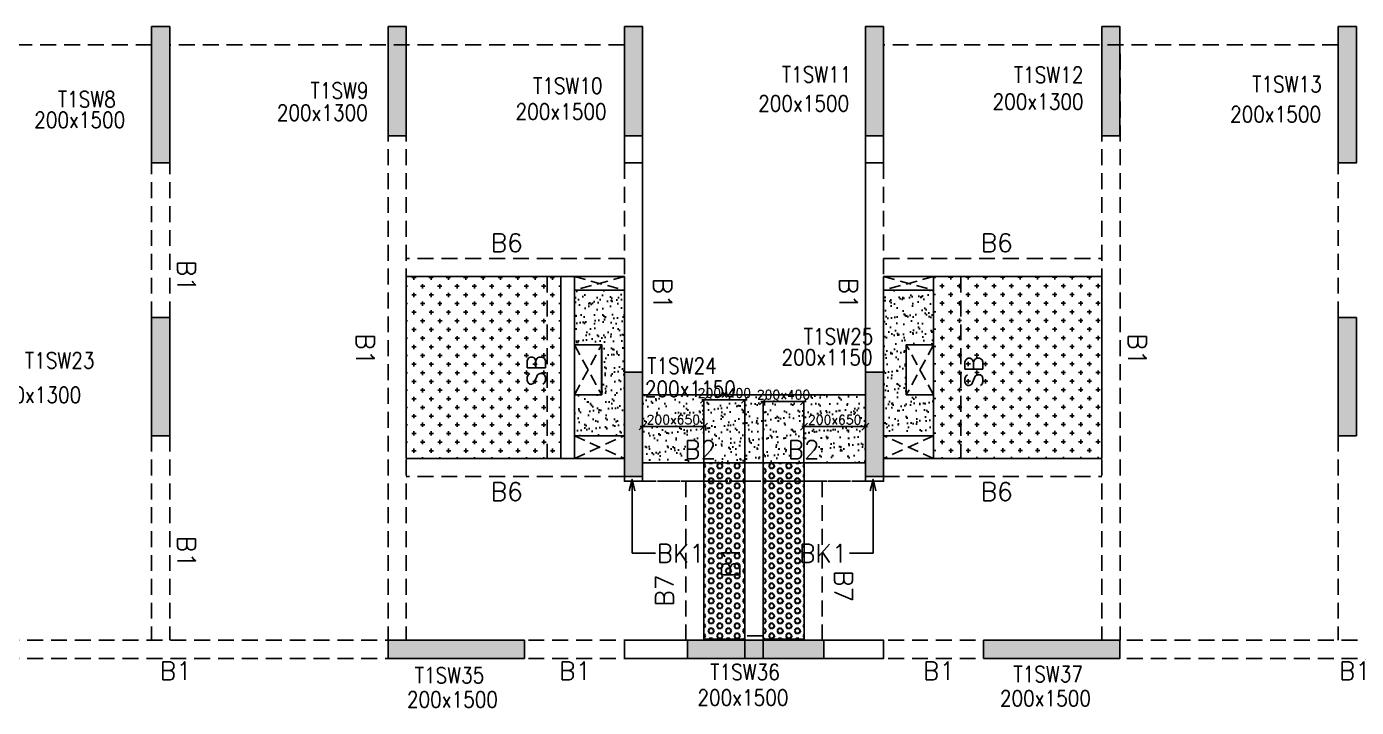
# Model space of a CAD drawing. Header units: millimetres. Extents: x 1078357 to 2594950, y -5122486 to -4636555.
# Drawn here: x 1372551 to 1387176, y -4664298 to -4656810 of the extents above; entities that cross this region are included whole.
import ezdxf

# ---------------------------------------------------------------- set-up
doc = ezdxf.new("R2010")
doc.units = ezdxf.units.MM
doc.header["$PDMODE"] = 35
for name, pattern in [('CONTINOUS', [0]), ('HIDDEN', [0.375, 0.25, -0.125]), ('New Retail block$0$CONTINOUS', [0])]:
    doc.linetypes.add(name, pattern=pattern)
doc.layers.get('0').update_dxf_attribs({"lineweight": 0})
doc.layers.get('Defpoints').update_dxf_attribs({"lineweight": 0})
for name, color, linetype, lineweight in [('A-_ANOTDIMA_D-', 6, 'Continuous', 13), ('COL. NO.', 30, 'Continuous', 25), ('COL. SIZE', 7, 'Continuous', 25), ('DIM', 9, 'Continuous', 25), ('HATCH', 8, 'Continuous', 30)]:
    doc.layers.add(name, color=color, linetype=linetype, lineweight=lineweight)
for name, color, linetype in [('B-200x325', 201, 'HIDDEN'), ('B-200x400', 44, 'HIDDEN'), ('DROP SLAB', 8, 'Continuous'), ('NON STR. RCC WALL', 6, 'Continuous'), ('S-BEAM', 3, 'HIDDEN'), ('S-BEAM NO.', 6, 'Continuous'), ('S-COLUMN', 1, 'Continuous'), ('S-COLUMN_START', 4, 'Continuous'), ('S-CUTOUT', 8, 'HIDDEN'), ('S-SLAB-PROJECTION', 54, 'New Retail block$0$CONTINOUS'), ('SLAB FOLD', 8, 'Continuous')]:
    doc.layers.add(name, color=color, linetype=linetype)
doc.styles.add('Roman', font='romans')
doc.styles.add('ROMANS', font='romans.shx', dxfattribs={"width": 0.85})
doc.dimstyles.new('HARESH', dxfattribs={"dimtxt": 150, "dimasz": 75, "dimexe": 0, "dimexo": 0, "dimgap": 25, "dimtad": 1, "dimdec": 0, "dimdsep": 46, "dimtxsty": 'Roman', "dimblk": 'OBLIQUE', "dimcen": 225, "dimdle": 25, "dimclrd": 2, "dimclre": 2, "dimclrt": 7, "dimadec": 8, "dimazin": 1, "dimtfac": 1, "dimtdec": 0, "dimtmove": 0, "dimatfit": 0, "dimfxl": 1, "dimlwd": -1, "dimlwe": -1, "dimarcsym": 0})
pattern_1 = [(180.03079016, (-1908740.52, 9380896.72), (-95.1987999, -95.3011726), [47.625, -142.875]), (270.03079016, (-1908764.35, 9380920.52), (95.3011726, -95.1987999), [47.625, -142.875])]
pattern_2 = [(180, (1358376.37, -4474804.687), (-7e-15, -54.992613), [31.75, -63.5]), (300, (1358376.37, -4474804.687), (47.625, 27.496307), [31.75, -63.5]), (240, (1358344.62, -4474804.687), (47.625, -27.496307), [31.75, -63.5])]

# ---------------------------------------------------------------- blocks, each defined once
blk = doc.blocks.new('_Oblique')
at = {"color": 0, "linetype": 'ByBlock', "lineweight": -2}
blk.add_line((-0.5, -0.5), (0.5, 0.5), dxfattribs=at)
blk = doc.blocks.new('*D1149')
at = {"layer": 'Defpoints', "color": 0, "ltscale": 700, "transparency": 16777216}
for p in [(1380001, -4660915), (1380001, -4661610, 0), (1380451, -4661610, 0)]:
    blk.add_point(p, dxfattribs=at)
at = {"layer": 'DIM', "color": 2, "ltscale": 700, "transparency": 16777216}
for p, q in [((1380476, -4660915), (1379976, -4660915)), ((1380001, -4661610), (1380001, -4660915)), ((1380451, -4661610), (1380451, -4660915))]:
    blk.add_line(p, q, dxfattribs=at)
at = {"layer": 'DIM', "color": 2, "ltscale": 700, "transparency": 16777216, "xscale": 75, "yscale": 75, "zscale": 75, "rotation": 180}
blk.add_blockref('_Oblique', (1380001, -4660915), dxfattribs=at)
at = {"layer": 'DIM', "color": 2, "ltscale": 700, "transparency": 16777216, "xscale": 75, "yscale": 75, "zscale": 75}
blk.add_blockref('_Oblique', (1380451, -4660915), dxfattribs=at)
at = {"layer": 'DIM', "color": 7, "ltscale": 700, "transparency": 16777216, "insert": (1380226, -4660840), "char_height": 150, "attachment_point": 5, "style": 'Roman'}
blk.add_mtext('{\\H0.666667x;200x400}', dxfattribs=at)
blk = doc.blocks.new('*D1150')
at = {"layer": 'Defpoints', "color": 0, "ltscale": 700, "transparency": 16777216}
for p in [(1379326, -4661208), (1379326, -4661610, 0), (1380001, -4661610, 0)]:
    blk.add_point(p, dxfattribs=at)
at = {"layer": 'DIM', "color": 2, "ltscale": 700, "transparency": 16777216}
for p, q in [((1380026, -4661208), (1379301, -4661208)), ((1379326, -4661610), (1379326, -4661208)), ((1380001, -4661610), (1380001, -4661208))]:
    blk.add_line(p, q, dxfattribs=at)
at = {"layer": 'DIM', "color": 2, "ltscale": 700, "transparency": 16777216, "xscale": 75, "yscale": 75, "zscale": 75, "rotation": 180}
blk.add_blockref('_Oblique', (1379326, -4661208), dxfattribs=at)
at = {"layer": 'DIM', "color": 2, "ltscale": 700, "transparency": 16777216, "xscale": 75, "yscale": 75, "zscale": 75}
blk.add_blockref('_Oblique', (1380001, -4661208), dxfattribs=at)
at = {"layer": 'DIM', "color": 7, "ltscale": 700, "transparency": 16777216, "insert": (1379664, -4661133), "char_height": 150, "attachment_point": 5, "style": 'Roman'}
blk.add_mtext('{\\H0.666667x;200x650}', dxfattribs=at)
blk = doc.blocks.new('*D1151')
at = {"layer": 'Defpoints', "color": 0, "ltscale": 700, "transparency": 16777216}
for p in [(1381101, -4660933), (1380651, -4661610, 0), (1381101, -4661610, 0)]:
    blk.add_point(p, dxfattribs=at)
at = {"layer": 'DIM', "color": 2, "ltscale": 700, "transparency": 16777216}
for p, q in [((1380626, -4660933), (1381126, -4660933)), ((1380651, -4661610), (1380651, -4660933)), ((1381101, -4661610), (1381101, -4660933))]:
    blk.add_line(p, q, dxfattribs=at)
at = {"layer": 'DIM', "color": 2, "ltscale": 700, "transparency": 16777216, "xscale": 75, "yscale": 75, "zscale": 75, "rotation": 180}
blk.add_blockref('_Oblique', (1380651, -4660933), dxfattribs=at)
at = {"layer": 'DIM', "color": 2, "ltscale": 700, "transparency": 16777216, "xscale": 75, "yscale": 75, "zscale": 75}
blk.add_blockref('_Oblique', (1381101, -4660933), dxfattribs=at)
at = {"layer": 'DIM', "color": 7, "ltscale": 700, "transparency": 16777216, "insert": (1380876, -4660858), "char_height": 150, "attachment_point": 5, "style": 'Roman'}
blk.add_mtext('{\\H0.666667x;200x400}', dxfattribs=at)
blk = doc.blocks.new('*D1152')
at = {"layer": 'Defpoints', "color": 0, "ltscale": 700, "transparency": 16777216}
for p in [(1381776, -4661210), (1381101, -4661610, 0), (1381776, -4661610, 0)]:
    blk.add_point(p, dxfattribs=at)
at = {"layer": 'DIM', "color": 2, "ltscale": 700, "transparency": 16777216}
for p, q in [((1381076, -4661210), (1381801, -4661210)), ((1381101, -4661610), (1381101, -4661210)), ((1381776, -4661610), (1381776, -4661210))]:
    blk.add_line(p, q, dxfattribs=at)
at = {"layer": 'DIM', "color": 2, "ltscale": 700, "transparency": 16777216, "xscale": 75, "yscale": 75, "zscale": 75, "rotation": 180}
blk.add_blockref('_Oblique', (1381101, -4661210), dxfattribs=at)
at = {"layer": 'DIM', "color": 2, "ltscale": 700, "transparency": 16777216, "xscale": 75, "yscale": 75, "zscale": 75}
blk.add_blockref('_Oblique', (1381776, -4661210), dxfattribs=at)
at = {"layer": 'DIM', "color": 7, "ltscale": 700, "transparency": 16777216, "insert": (1381439, -4661135), "char_height": 150, "attachment_point": 5, "style": 'Roman'}
blk.add_mtext('{\\H0.666667x;200x650}', dxfattribs=at)
blk = doc.blocks.new('G$CD63B60BD')
at = {"layer": 'COL. NO.', "linetype": 'Continuous', "style": 'ROMANS', "width": 0.85}
for s, p in [('T1SW11', (25182, 15286, -320)), ('T1SW12', (27733, 15282, -320)), ('T1SW9', (19999, 15109, -323)), ('T1SW10', (22445, 15162, -320)), ('T1SW13', (30354, 15179, -320)), ('T1SW8', (17219, 15013, -320)), ('T1SW25', (25422, 12404, -320)), ('T1SW23', (16857, 12140, -320)), ('T1SW24', (23701, 12082, -320)), ('T1SW35', (21144, 8677, -320)), ('T1SW36', (24394, 8713, -320)), ('T1SW37', (27728, 8690, -320))]:
    blk.add_text(s, height=175, dxfattribs=at).set_placement(p)
at = {"layer": 'COL. SIZE', "linetype": 'Continuous', "style": 'ROMANS', "width": 0.85}
for s, p in [('200x1500', (24921, 14967, -320)), ('200x1300', (27499, 14987, -320)), ('200x1500', (16959, 14786, -320)), ('200x1300', (19627, 14865, -323)), ('200x1500', (22253, 14878, -320)), ('200x1500', (30111, 14848, -320)), ('200x1150', (25178, 12174, -320)), ('200x1150', (23675, 11827, -320)), ('200x1300', (16475, 11761, -320)), ('200x1500', (21058, 8411, -320)), ('200x1500', (24253, 8432, -320)), ('200x1500', (27580, 8424, -320))]:
    blk.add_text(s, height=175, dxfattribs=at).set_placement(p)

msp = doc.modelspace()

# ---------------------------------------------------------------- hatches: boundary and pattern name
at = {"layer": 'DROP SLAB'}
h = msp.add_hatch(dxfattribs=at)
h.set_pattern_fill('CROSS', color=8, scale=15, angle=0.03079)
h.set_pattern_definition(pattern_1)
h.paths.add_polyline_path([(1378426.2, -4659560), (1376726.2, -4659560), (1376726.2, -4661559.8), (1378426.2, -4661559.8)])
h = msp.add_hatch(dxfattribs=at)
h.set_pattern_fill('CROSS', color=8, scale=15, angle=179.96921)
h.set_pattern_definition(pattern_1)
h.paths.add_polyline_path([(1382526.2, -4659559.9), (1384376.2, -4659559.9), (1384376.2, -4661559.7), (1382526.2, -4661559.7)])
at = {"layer": 'HATCH'}
h = msp.add_hatch(dxfattribs=at)
h.set_pattern_fill('AR-SAND', color=8, scale=3, angle=0.02985)
h.set_pattern_definition([(37.47015413, (-3652907.39, 18698798.93), (-4.72361136, 146.8264517), [0, -115.824, 0, -129.54, 0, -123.825]), (7.4701541, (-3652907.39, 18698798.93), (134.9689868, 214.9772528), [0, -62.484, 0, -104.394, 0, -40.005]), (327.4701541, (-3653001.11, 18698798.98), (237.2979035, 0.3075449), [0, -38.1, 0, -137.16, 0, -179.07]), (317.4701541, (-3653001.11, 18698798.98), (229.1017424, 66.759465), [0, -19.05, 0, -89.916, 0, -102.87])])
h.paths.add_polyline_path([(1379125.6, -4659709.7), (1378575.6, -4659709.7), (1378575.6, -4660309.7), (1378875.6, -4660309.7), (1378875.6, -4660859.7), (1378575.6, -4660859.6), (1378575.6, -4661309.7), (1379125.6, -4661309.7)])
h = msp.add_hatch(dxfattribs=at)
h.set_pattern_fill('AR-SAND', color=8, scale=3, angle=179.97015)
h.set_pattern_definition([(37.47015413, (-3652906.61, 18698798.86), (-4.72361136, 146.8264517), [0, -115.824, 0, -129.54, 0, -123.825]), (7.4701541, (-3652906.61, 18698798.86), (134.9689868, 214.9772528), [0, -62.484, 0, -104.394, 0, -40.005]), (327.4701541, (-3653000.34, 18698798.9), (237.2979035, 0.3075449), [0, -38.1, 0, -137.16, 0, -179.07]), (317.4701541, (-3653000.34, 18698798.9), (229.1017424, 66.759465), [0, -19.05, 0, -89.916, 0, -102.87])])
h.paths.add_polyline_path([(1381976.3, -4659709.8), (1382526.3, -4659709.8), (1382526.3, -4660309.8), (1382226.4, -4660309.8), (1382226.4, -4660859.8), (1382526.3, -4660859.7), (1382526.3, -4661309.8), (1381976.4, -4661309.8)])
h = msp.add_hatch(dxfattribs=at)
h.set_pattern_fill('AR-SAND', color=8, scale=3, angle=179.97015)
h.set_pattern_definition([(37.4701541, (-2589532.06, 14014779.74), (-4.72361136, 146.8264517), [0, -115.824, 0, -129.54, 0, -123.825]), (7.4701541, (-2589532.06, 14014779.74), (134.9689868, 214.9772528), [0, -62.484, 0, -104.394, 0, -40.005]), (327.4701541, (-2589625.79, 14014779.79), (237.2979035, 0.3075449), [0, -38.1, 0, -137.16, 0, -179.07]), (317.4701541, (-2589625.79, 14014779.8), (229.1017424, 66.759465), [0, -19.05, 0, -89.916, 0, -102.87])])
h.paths.add_polyline_path([(1381776.2, -4660859.6), (1379326.2, -4660859.6), (1379326.2, -4661609.7), (1381776.2, -4661609.7)])
h = msp.add_hatch(dxfattribs=at)
h.set_pattern_fill('AR-SAND', color=8, scale=3, angle=179.97015)
h.set_pattern_definition([(37.4701541, (-2589531.78, 14014779.73), (-4.72361136, 146.8264517), [0, -115.824, 0, -129.54, 0, -123.825]), (7.4701541, (-2589531.78, 14014779.73), (134.9689868, 214.9772528), [0, -62.484, 0, -104.394, 0, -40.005]), (327.4701541, (-2589625.51, 14014779.78), (237.2979035, 0.3075449), [0, -38.1, 0, -137.16, 0, -179.07]), (317.4701541, (-2589625.5, 14014779.78), (229.1017424, 66.759465), [0, -19.05, 0, -89.916, 0, -102.87])])
h.paths.add_polyline_path([(1381776.5, -4661009.7), (1379326.5, -4661009.7), (1379326.5, -4661609.7), (1381776.5, -4661609.7)])
at = {"layer": 'HATCH', "ltscale": 1000}
h = msp.add_hatch(dxfattribs=at)
h.set_pattern_fill('HEX', color=8, scale=10, angle=180)
h.set_pattern_definition(pattern_2)
h.paths.add_polyline_path([(1380451.4, -4663549.1), (1380001.4, -4663549.1), (1380001.4, -4661609.7), (1380451.4, -4661609.7)])
h = msp.add_hatch(dxfattribs=at)
h.set_pattern_fill('HEX', color=8, scale=10, angle=180)
h.set_pattern_definition(pattern_2)
h.paths.add_polyline_path([(1380651.7, -4663549.1), (1381101.7, -4663549.1), (1381101.7, -4661609.7), (1380651.7, -4661609.7)])
at = {"layer": 'S-COLUMN', "lineweight": 25, "extrusion": (1.00316e-06, 1.91639e-11, 1)}
h = msp.add_hatch(color=1, dxfattribs=at)
h.dxf.hatch_style = 1
h.paths.add_polyline_path([(1374126.3, -4656809.7), (1373926.3, -4656809.7), (1373926.3, -4658309.7), (1374126.3, -4658309.7)])
at = {"layer": 'S-COLUMN', "lineweight": 25, "extrusion": (-1.00316e-06, 2.11765e-11, 1)}
h = msp.add_hatch(color=1, dxfattribs=at)
h.dxf.hatch_style = 1
h.paths.add_polyline_path([(1373926.3, -4656809.7), (1374126.3, -4656809.7), (1374126.3, -4658309.7), (1373926.3, -4658309.7)])
at = {"layer": 'S-COLUMN', "lineweight": 25}
h = msp.add_hatch(color=1, dxfattribs=at)
h.dxf.hatch_style = 1
h.paths.add_polyline_path([(1376526.3, -4658009.8), (1376726.3, -4658009.8), (1376726.3, -4656809.7), (1376526.3, -4656809.7)])
at = {"layer": 'S-COLUMN', "lineweight": 25, "extrusion": (-1.00316e-06, 2.11765e-11, 1)}
h = msp.add_hatch(color=1, dxfattribs=at)
h.dxf.hatch_style = 1
h.paths.add_polyline_path([(1379126.3, -4656809.7), (1379326.3, -4656809.7), (1379326.3, -4658009.7), (1379126.3, -4658009.7)])
at = {"layer": 'S-COLUMN', "lineweight": 25, "extrusion": (1.00316e-06, 1.91639e-11, 1)}
h = msp.add_hatch(color=1, dxfattribs=at)
h.dxf.hatch_style = 1
h.paths.add_polyline_path([(1381976.3, -4656809.7), (1381776.3, -4656809.7), (1381776.3, -4658009.7), (1381976.3, -4658009.7)])
at = {"layer": 'S-COLUMN', "lineweight": 25}
h = msp.add_hatch(color=1, dxfattribs=at)
h.dxf.hatch_style = 1
h.paths.add_polyline_path([(1384376.3, -4658009.8), (1384576.3, -4658009.8), (1384576.3, -4656809.7), (1384376.3, -4656809.7)])
at = {"layer": 'S-COLUMN', "lineweight": 25, "extrusion": (1.00316e-06, 1.91639e-11, 1)}
h = msp.add_hatch(color=1, dxfattribs=at)
h.dxf.hatch_style = 1
h.paths.add_polyline_path([(1387176.3, -4656809.7), (1386976.3, -4656809.7), (1386976.3, -4658309.7), (1387176.3, -4658309.7)])
at = {"layer": 'S-COLUMN', "lineweight": 25, "extrusion": (-1.00316e-06, 2.11765e-11, 1)}
h = msp.add_hatch(color=1, dxfattribs=at)
h.dxf.hatch_style = 1
h.paths.add_polyline_path([(1386976.3, -4656809.7), (1387176.3, -4656809.7), (1387176.3, -4658309.7), (1386976.3, -4658309.7)])
at = {"layer": 'S-COLUMN', "lineweight": 25, "extrusion": (1.00316e-06, 1.91639e-11, 1)}
h = msp.add_hatch(color=1, dxfattribs=at)
h.dxf.hatch_style = 1
h.paths.add_polyline_path([(1374126.3, -4661309.7), (1373926.3, -4661309.7), (1373926.3, -4660009.7), (1374126.3, -4660009.7)])
at = {"layer": 'S-COLUMN', "lineweight": 25, "extrusion": (-1.00316e-06, 2.11765e-11, 1)}
h = msp.add_hatch(color=1, dxfattribs=at)
h.dxf.hatch_style = 1
h.paths.add_polyline_path([(1373926.3, -4661309.7), (1374126.3, -4661309.7), (1374126.3, -4660009.7), (1373926.3, -4660009.7)])
at = {"layer": 'S-COLUMN', "lineweight": 25, "extrusion": (1.00316e-06, 1.91639e-11, 1)}
h = msp.add_hatch(color=1, dxfattribs=at)
h.dxf.hatch_style = 1
h.paths.add_polyline_path([(1387176.3, -4661309.7), (1386976.3, -4661309.7), (1386976.3, -4660009.7), (1387176.3, -4660009.7)])
at = {"layer": 'S-COLUMN', "lineweight": 25, "extrusion": (-1.00316e-06, 2.11765e-11, 1)}
h = msp.add_hatch(color=1, dxfattribs=at)
h.dxf.hatch_style = 1
h.paths.add_polyline_path([(1386976.3, -4661309.7), (1387176.3, -4661309.7), (1387176.3, -4660009.7), (1386976.3, -4660009.7)])
h = msp.add_hatch(color=1, dxfattribs=at)
h.dxf.hatch_style = 1
h.paths.add_polyline_path([(1379126.3, -4661759.7), (1379326.3, -4661759.7), (1379326.3, -4660609.7), (1379126.3, -4660609.7)])
at = {"layer": 'S-COLUMN', "lineweight": 25, "extrusion": (1.00316e-06, 1.91639e-11, 1)}
h = msp.add_hatch(color=1, dxfattribs=at)
h.dxf.hatch_style = 1
h.paths.add_polyline_path([(1381976.3, -4661759.7), (1381776.3, -4661759.7), (1381776.3, -4660609.7), (1381976.3, -4660609.7)])
at = {"layer": 'S-COLUMN', "lineweight": 25}
h = msp.add_hatch(color=1, dxfattribs=at)
h.dxf.hatch_style = 1
h.paths.add_polyline_path([(1376526.3, -4663559.7), (1378026.3, -4663559.7), (1378026.3, -4663759.7), (1376526.3, -4663759.7)])
h = msp.add_hatch(color=1, dxfattribs=at)
h.dxf.hatch_style = 1
h.paths.add_polyline_path([(1383076.3, -4663559.7), (1384576.3, -4663559.7), (1384576.3, -4663759.7), (1383076.3, -4663759.7)])
at = {"layer": 'S-COLUMN_START', "lineweight": 25}
h = msp.add_hatch(color=256, dxfattribs=at)
h.dxf.hatch_style = 1
h.paths.add_polyline_path([(1381319.8, -4663559.7), (1381319.8, -4663759.7), (1379819.8, -4663759.7), (1379819.8, -4663559.7)])

# ---------------------------------------------------------------- linework, layer by layer
at = {"layer": 'B-200x400', "linetype": 'Continuous', "ltscale": 500}
for p, q in [((1380451, -4661609.7, 0), (1380000.9, -4661609.7, 0)), ((1381101.1, -4661609.7, 0), (1380651, -4661609.7, 0))]:
    msp.add_line(p, q, dxfattribs=at)
at = {"layer": 'B-200x400', "linetype": 'HIDDEN', "ltscale": 500}
for p, q in [((1380451, -4661809.7, 0), (1380000.9, -4661809.7, 0)), ((1380651, -4661809.7, 0), (1381101.1, -4661809.7, 0))]:
    msp.add_line(p, q, dxfattribs=at)
at = {"layer": 'DROP SLAB', "color": 3, "linetype": 'CONTINOUS', "ltscale": 500, "elevation": 0}
for points in [[(1378426.2, -4659560), (1376726.2, -4659560), (1376726.2, -4661559.8), (1378426.2, -4661559.8)], [(1378575.9, -4659560), (1379125.9, -4659560), (1379125.9, -4659709.8), (1378575.9, -4659709.8)], [(1382526.4, -4659560), (1381976.4, -4659560), (1381976.4, -4659709.8), (1382526.4, -4659709.8)], [(1382526.2, -4659559.9), (1384376.2, -4659559.9), (1384376.2, -4661559.7), (1382526.2, -4661559.7)], [(1378576.3, -4660309.7), (1378876.3, -4660309.7), (1378876.3, -4660859.7), (1378576.3, -4660859.7)], [(1382526.4, -4660309.8), (1382226.4, -4660309.8), (1382226.4, -4660859.8), (1382526.4, -4660859.8)], [(1378576.4, -4661309.8), (1379126.2, -4661309.8), (1379126.2, -4661559.8), (1378576.4, -4661559.8)], [(1382526.4, -4661309.8), (1381976.5, -4661309.8), (1381976.5, -4661559.8), (1382526.4, -4661559.8)]]:
    msp.add_lwpolyline(points, close=True, dxfattribs=at)
at = {"layer": 'NON STR. RCC WALL', "elevation": 0}
for points in [[(1379326.2, -4658009.7), (1379326.2, -4658309.7), (1379126.3, -4658309.7), (1379126.3, -4658009.7)], [(1381976.2, -4658009.7), (1381976.2, -4658309.7), (1381776.3, -4658309.7), (1381776.3, -4658009.7)], [(1380451.3, -4661609.7), (1380651.3, -4661609.7), (1380651.3, -4663759.7), (1380451.3, -4663759.7)], [(1379126.3, -4663559.7), (1380451.3, -4663559.7), (1380451.3, -4663759.6), (1379126.3, -4663759.6)], [(1380651.3, -4663559.7), (1381976.3, -4663559.7), (1381976.3, -4663759.7), (1380651.3, -4663759.7)]]:
    msp.add_lwpolyline(points, close=True, dxfattribs=at)
at = {"layer": 'S-BEAM', "linetype": 'HIDDEN', "ltscale": 700}
for p, q in [((1373926.5, -4657009.7, 0), (1368926.5, -4657009.7, 0)), ((1379126.5, -4657009.7, 0), (1374126.5, -4657009.7, 0)), ((1386976.5, -4657009.7, 0), (1381976.5, -4657009.7, 0)), ((1376526.5, -4657109.7, 0), (1376526.5, -4663559.6, 0)), ((1376726.5, -4657109.7, 0), (1376726.5, -4663559.6, 0)), ((1384376.5, -4657109.7, 0), (1384376.5, -4663559.6, 0)), ((1384576.5, -4657109.7, 0), (1384576.5, -4663559.6, 0)), ((1373926.5, -4660009.7, 0), (1373926.5, -4658309.7, 0)), ((1374126.5, -4660009.7, 0), (1374126.5, -4658309.7, 0)), ((1379126.5, -4658309.7, 0), (1379126.5, -4660809.7, 0)), ((1381976.5, -4658309.7, 0), (1381976.5, -4660809.7, 0)), ((1386976.5, -4660009.7, 0), (1386976.5, -4658309.7, 0)), ((1378275.9, -4659560, 0), (1378275.9, -4661559.8, 0)), ((1382525, -4659560.2, 0), (1382525, -4661560, 0)), ((1382825, -4659560.2, 0), (1382825, -4661560, 0)), ((1373926.5, -4661309.7, 0), (1373926.5, -4663559.6, 0)), ((1374126.5, -4661309.7, 0), (1374126.5, -4663559.6, 0)), ((1386976.5, -4661309.7, 0), (1386976.5, -4663559.6, 0)), ((1380000.9, -4661809.7, 0), (1379326.2, -4661809.7, 0)), ((1380451.5, -4661809.7, 0), (1379326.5, -4661809.7, 0)), ((1380451.5, -4661809.7, 0), (1380451.5, -4663559.6, 0)), ((1380651.5, -4661809.7, 0), (1381776.5, -4661809.7, 0)), ((1380651.5, -4661809.7, 0), (1380651.5, -4663559.6, 0)), ((1381101.3, -4661809.7, 0), (1381776.2, -4661809.7, 0)), ((1379819.8, -4663559.6, 0), (1368926.5, -4663559.6, 0)), ((1392176.5, -4663559.6, 0), (1381319.8, -4663559.6, 0)), ((1379819.8, -4663759.6, 0), (1368926.5, -4663759.6, 0)), ((1392176.5, -4663759.6, 0), (1381319.8, -4663759.6, 0))]:
    msp.add_line(p, q, dxfattribs=at)
at = {"layer": 'S-BEAM', "linetype": 'CONTINOUS', "ltscale": 700}
for p, q in [((1379326.5, -4658309.7, 0), (1379326.5, -4660809.7, 0)), ((1381776.5, -4658309.7, 0), (1381776.5, -4660809.7, 0)), ((1380000.9, -4661609.7, 0), (1379326.2, -4661609.7, 0)), ((1381776.5, -4661609.7, 0), (1379326.5, -4661609.7, 0)), ((1381101.2, -4661609.7, 0), (1381776.4, -4661609.7, 0))]:
    msp.add_line(p, q, dxfattribs=at)
at = {"layer": 'S-BEAM', "ltscale": 700}
for p, q in [((1379126.2, -4659360, 0), (1376726.2, -4659360, 0)), ((1381976.2, -4659359.9, 0), (1384376.2, -4659360, 0)), ((1379126, -4661759.8, 0), (1376726.2, -4661759.8, 0)), ((1379801.1, -4661809.7, 0), (1379801.1, -4663559.7, 0)), ((1381301.3, -4661809.7, 0), (1381301.3, -4663559.7, 0)), ((1381976.3, -4661759.7, 0), (1384376.1, -4661759.7, 0))]:
    msp.add_line(p, q, dxfattribs=at)
at = {"layer": 'S-BEAM', "linetype": 'Continuous', "ltscale": 700}
for p, q in [((1379126.2, -4659560, 0), (1376726.2, -4659560, 0)), ((1381976.2, -4659559.9, 0), (1384376.2, -4659560, 0)), ((1379126, -4661559.8, 0), (1376726.2, -4661559.8, 0)), ((1381976.3, -4661559.7, 0), (1384376.1, -4661559.7, 0)), ((1380001.1, -4661809.7, 0), (1380001.1, -4663549.1, 0)), ((1381101.3, -4661809.7, 0), (1381101.3, -4663549.1, 0))]:
    msp.add_line(p, q, dxfattribs=at)
at = {"layer": 'S-BEAM', "linetype": 'ByBlock', "ltscale": 700}
msp.add_line((1378575.9, -4659560, 0), (1378575.9, -4661559.8, 0), dxfattribs=at)
at = {"layer": 'S-BEAM', "linetype": 'Continuous', "ltscale": 700, "elevation": 0}
for points in [[(1379326.5, -4661759.7), (1379126.5, -4661759.7), (1379126.5, -4661809.9), (1379326.5, -4661809.9)], [(1381976.5, -4661759.7), (1381776.5, -4661759.7), (1381776.5, -4661809.9), (1381976.5, -4661809.9)]]:
    msp.add_lwpolyline(points, close=True, dxfattribs=at)
at = {"layer": 'S-BEAM', "linetype": 'HIDDEN', "ltscale": 700, "elevation": 0}
msp.add_lwpolyline([(1380451.2, -4661809.9), (1380651.2, -4661809.9), (1380651.2, -4663509.7), (1380451.2, -4663509.7)], close=True, dxfattribs=at)
at = {"layer": 'S-COLUMN', "color": 1, "lineweight": 25, "extrusion": (1.00316e-06, 1.91639e-11, 1), "elevation": 1.4}
for points in [[(1374126.3, -4656809.7), (1373926.3, -4656809.7), (1373926.3, -4658309.7), (1374126.3, -4658309.7)], [(1381976.3, -4656809.7), (1381776.3, -4656809.7), (1381776.3, -4658009.7), (1381976.3, -4658009.7)], [(1387176.3, -4656809.7), (1386976.3, -4656809.7), (1386976.3, -4658309.7), (1387176.3, -4658309.7)], [(1374126.3, -4661309.7), (1373926.3, -4661309.7), (1373926.3, -4660009.7), (1374126.3, -4660009.7)], [(1387176.3, -4661309.7), (1386976.3, -4661309.7), (1386976.3, -4660009.7), (1387176.3, -4660009.7)], [(1381976.3, -4661759.7), (1381776.3, -4661759.7), (1381776.3, -4660609.7), (1381976.3, -4660609.7)]]:
    msp.add_lwpolyline(points, close=True, dxfattribs=at)
at = {"layer": 'S-COLUMN', "color": 1, "lineweight": 25, "extrusion": (-1.00316e-06, 2.11765e-11, 1), "elevation": -1.4}
for points in [[(1373926.3, -4656809.7), (1374126.3, -4656809.7), (1374126.3, -4658309.7), (1373926.3, -4658309.7)], [(1379126.3, -4656809.7), (1379326.3, -4656809.7), (1379326.3, -4658009.7), (1379126.3, -4658009.7)], [(1386976.3, -4656809.7), (1387176.3, -4656809.7), (1387176.3, -4658309.7), (1386976.3, -4658309.7)], [(1373926.3, -4661309.7), (1374126.3, -4661309.7), (1374126.3, -4660009.7), (1373926.3, -4660009.7)], [(1386976.3, -4661309.7), (1387176.3, -4661309.7), (1387176.3, -4660009.7), (1386976.3, -4660009.7)], [(1379126.3, -4661759.7), (1379326.3, -4661759.7), (1379326.3, -4660609.7), (1379126.3, -4660609.7)]]:
    msp.add_lwpolyline(points, close=True, dxfattribs=at)
at = {"layer": 'S-COLUMN', "color": 1, "lineweight": 25, "elevation": 0}
for points in [[(1376526.3, -4656809.7), (1376726.3, -4656809.7), (1376726.3, -4658009.8), (1376526.3, -4658009.8)], [(1384376.3, -4656809.7), (1384576.3, -4656809.7), (1384576.3, -4658009.8), (1384376.3, -4658009.8)], [(1376526.3, -4663559.7), (1378026.3, -4663559.7), (1378026.3, -4663759.7), (1376526.3, -4663759.7)], [(1383076.3, -4663559.7), (1384576.3, -4663559.7), (1384576.3, -4663759.7), (1383076.3, -4663759.7)]]:
    msp.add_lwpolyline(points, close=True, dxfattribs=at)
at = {"layer": 'S-COLUMN_START', "lineweight": 25, "elevation": 0}
msp.add_lwpolyline([(1381319.8, -4663559.7), (1381319.8, -4663759.7), (1379819.8, -4663759.7), (1379819.8, -4663559.7)], close=True, dxfattribs=at)
at = {"layer": 'S-CUTOUT', "ltscale": 500}
for p, q in [((1379125.9, -4659559.8, 0), (1378575.9, -4659709.8, 0)), ((1378576.8, -4659560, 0), (1379125.9, -4659709.8, 0)), ((1381976.4, -4659559.8, 0), (1382526.4, -4659709.8, 0)), ((1382525.5, -4659560, 0), (1381976.4, -4659709.8, 0)), ((1378576.2, -4660309.7, 0), (1378876.3, -4660859.7, 0)), ((1378576.2, -4660859.7, 0), (1378876.3, -4660309.7, 0)), ((1382526.4, -4660309.8, 0), (1382226.4, -4660859.8, 0)), ((1382526.4, -4660859.8, 0), (1382226.4, -4660309.8, 0)), ((1378576.4, -4661309.8, 0), (1379126.2, -4661559.8, 0)), ((1378576.4, -4661559.8, 0), (1379126.4, -4661309.8, 0)), ((1382526.4, -4661559.8, 0), (1381976.4, -4661309.8, 0)), ((1382526.4, -4661309.8, 0), (1381976.5, -4661559.8, 0))]:
    msp.add_line(p, q, dxfattribs=at)
at = {"layer": 'S-SLAB-PROJECTION', "elevation": 0}
msp.add_lwpolyline([(1381776.2, -4660859.6), (1379326.2, -4660859.6), (1379326.5, -4661609.7), (1381776.5, -4661609.7)], close=True, dxfattribs=at)
at = {"layer": 'SLAB FOLD', "color": 8, "ltscale": 1000, "elevation": 0}
for points in [[(1379125.6, -4659709.7), (1378575.6, -4659709.7), (1378575.6, -4660309.7), (1378875.6, -4660309.7), (1378875.6, -4660859.7), (1378575.6, -4660859.6), (1378575.6, -4661309.7), (1379125.6, -4661309.7), (1379125.6, -4659709.7)], [(1381976.3, -4659709.8), (1382526.3, -4659709.8), (1382526.3, -4660309.8), (1382226.4, -4660309.8), (1382226.4, -4660859.8), (1382526.3, -4660859.7), (1382526.3, -4661309.8), (1381976.4, -4661309.8), (1381976.3, -4659709.8)]]:
    msp.add_lwpolyline(points, dxfattribs=at)
for points in [[(1380001.2, -4663549.1), (1380451.2, -4663549.1), (1380451.2, -4661609.8), (1380001.2, -4661609.8)], [(1381101.5, -4663549.1), (1380651.4, -4663549.1), (1380651.4, -4661609.8), (1381101.5, -4661609.8)]]:
    msp.add_lwpolyline(points, close=True, dxfattribs=at)

# ---------------------------------------------------------------- block references
at = {"layer": 'A-_ANOTDIMA_D-', "color": 2, "ltscale": 700}
msp.add_blockref('G$CD63B60BD', (1355676.2, -4672709.7, 0), dxfattribs=at)

# ---------------------------------------------------------------- texts
at = {"layer": 'B-200x325', "linetype": 'Continuous', "ltscale": 700, "style": 'ROMANS'}
for rotation, p in [(0.00055, (1377656.7, -4659287.9, -2.7)), (359.99866, (1383045.7, -4659287.8, -2.7)), (0.00055, (1377656.7, -4662025, -2.7)), (359.99866, (1383045.7, -4662025, -2.7))]:
    msp.add_text('B6', height=200, rotation=rotation, dxfattribs=at).set_placement(p)
at = {"layer": 'S-BEAM NO.', "linetype": 'HIDDEN', "ltscale": 500, "style": 'ROMANS'}
for rotation, p in [(269.99906, (1374210.4, -4659377.6, -2.7)), (269.99906, (1379447.7, -4659571.9, -2.7)), (269.99906, (1381490.4, -4659571.9, -2.7)), (269.99906, (1376177.1, -4660184.7, -2.7)), (269.99906, (1384666.9, -4660184.7, -2.7)), (269.99906, (1374209.7, -4662411.6, -2.7)), (359.99906, (1374017.1, -4663996.9, -2.7)), (359.99906, (1378408.1, -4663996.9, -2.7)), (359.99906, (1382409.4, -4663996.9, -2.7)), (359.99906, (1386984, -4663996.8, -2.7))]:
    msp.add_text('B1', height=200, rotation=rotation, dxfattribs=at).set_placement(p)
at = {"layer": 'S-BEAM NO.', "linetype": 'Continuous', "ltscale": 700, "style": 'ROMANS'}
for s, rotation, p in [('SB', 90.00094, (1378256.9, -4660770.2, -2.7)), ('SB', 90.00094, (1383069.7, -4660784.3, -2.7)), ('BK1', 359.99906, (1379479.6, -4662703.7, -2.7)), ('BK1', 0.00094, (1381047.6, -4662703.7, -2.7)), ('B7', 90.00094, (1379666.3, -4663189.3, -2.7)), ('B7', 269.99866, (1381436.1, -4662789.3, -2.7))]:
    msp.add_text(s, height=200, rotation=rotation, dxfattribs=at).set_placement(p)
at = {"layer": 'S-BEAM NO.', "linetype": 'Continuous', "ltscale": 500, "style": 'ROMANS'}
for p in [(1379784.3, -4661562.6, -2.7), (1380921, -4661562.6, -2.7)]:
    msp.add_text('B2', height=200, dxfattribs=at).set_placement(p)
at = {"layer": 'S-BEAM NO.', "linetype": 'HIDDEN', "ltscale": 700, "style": 'ROMANS'}
msp.add_text('B1', height=200, rotation=90.00094, dxfattribs=at).set_placement((1380394, -4662872.8, -2.7))

# ---------------------------------------------------------------- dimensions: what is measured, and where the dimension line sits
at = {"layer": 'DIM', "ltscale": 700}
for base, p1, p2, picture, middle in [((1380000.9, -4660914.7, 0), (1380451, -4661609.7, 0), (1380000.9, -4661609.7, 0), '*D1149', (1380225.9, -4660914.7, 0)), ((1381101.1, -4660932.9, 0), (1380651, -4661609.7, 0), (1381101.1, -4661609.7, 0), '*D1151', (1380876.1, -4660932.9, 0))]:
    dim = msp.add_linear_dim(base=base, p1=p1, p2=p2, text='{\\H0.666667x;200x400}', dimstyle='HARESH', override={"dimtxsty": 'Roman'}, dxfattribs=at)
    dim.commit()
    dim.dimension.update_dxf_attribs({"geometry": picture, "text_midpoint": middle, "dimtype": 160})
for base, p1, p2, picture, middle in [((1379326.2, -4661207.6, 0), (1380000.9, -4661609.7, 0), (1379326.2, -4661609.7, 0), '*D1150', (1379663.5, -4661132.6, 0)), ((1381776, -4661209.6, 0), (1381101.1, -4661609.7, 0), (1381776, -4661609.7, 0), '*D1152', (1381438.6, -4661134.6, 0))]:
    dim = msp.add_linear_dim(base=base, p1=p1, p2=p2, text='{\\H0.666667x;200x650}', dimstyle='HARESH', override={"dimtxsty": 'Roman', "dimtmove": 1}, dxfattribs=at)
    dim.commit()
    dim.dimension.update_dxf_attribs({"geometry": picture, "text_midpoint": middle})

# ---------------------------------------------------------------- leaders
at = {"layer": 'S-BEAM NO.', "linetype": 'Continuous', "ltscale": 700}
for points in [[(1379210, -4661790, 0), (1379210, -4662601.4, 0), (1379468.9, -4662601.4, 0)], [(1381860, -4661790, 0), (1381860, -4662601.4, 0), (1381601.2, -4662601.4, 0)]]:
    msp.add_leader(points, dimstyle='HARESH', override={"dimasz": 125, "dimgap": 25, "dimtad": 0, "dimldrblk": 'Open30'}, dxfattribs=at)

doc.saveas('drawing.dxf')
